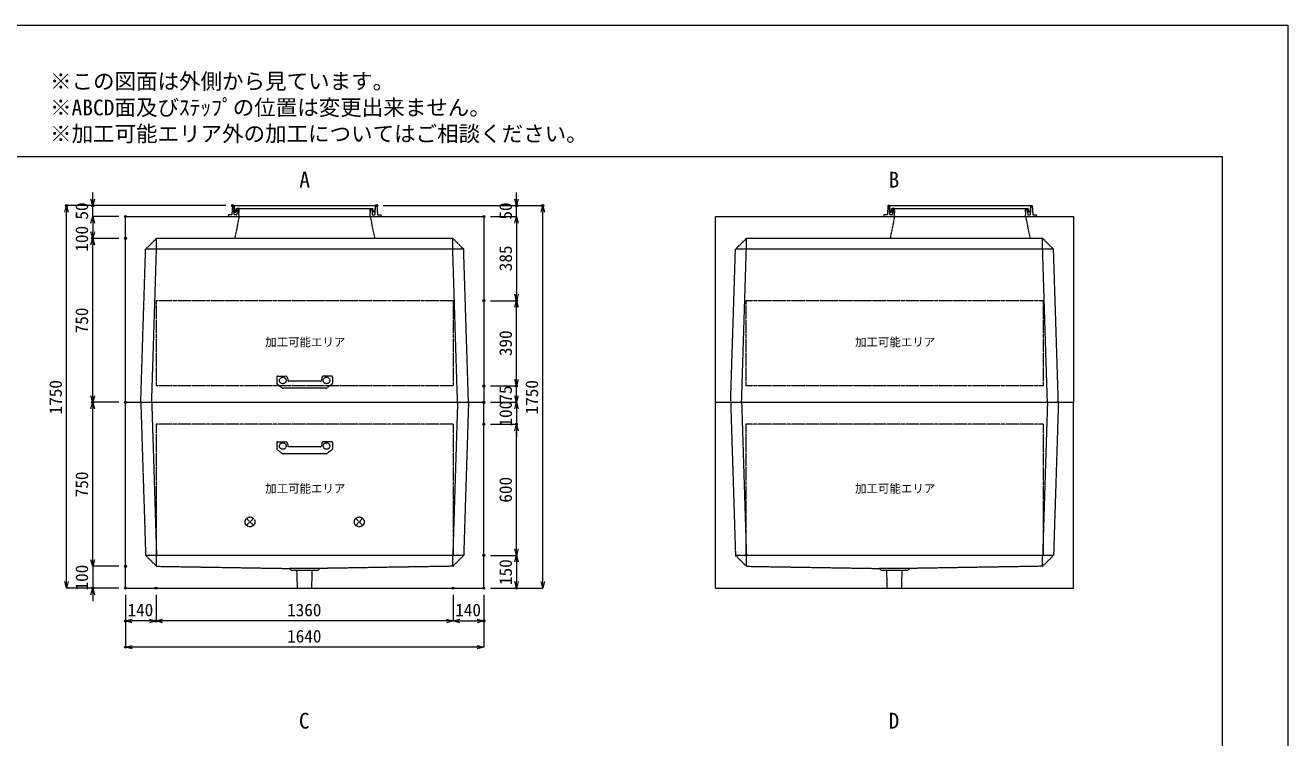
# Model space of a CAD drawing. Units: millimetres, scale not verified. Extents: x -4455 to 4455, y -3150 to 3150.
# Drawn here: x -1324 to 4455, y -109 to 3150 of the extents above; entities that cross this region are included whole.
import ezdxf
from ezdxf.enums import TextEntityAlignment as Align

# ---------------------------------------------------------------- set-up
doc = ezdxf.new("R2010")
doc.units = ezdxf.units.MM
doc.header["$LTSCALE"] = 20
doc.header["$PDMODE"] = 32
doc.header["$PDSIZE"] = 10
doc.linetypes.add('LONG_DASHED1', pattern=[7, 6, -1])
doc.linetypes.add('LONG_DOUBLE_CHAIN', pattern=[21.8, 18, -1, 0.6, -0.6, 0.6, -1])
for name, color, linetype, lineweight in [('0-0_D-TTL', 7, 'Continuous', 9), ('0-1_Defpoints', 7, 'Continuous', 9), ('0-3_D-TTL-TXT', 7, 'Continuous', 9), ('0-4_D-STR-TXT', 7, 'Continuous', 9), ('0-5_D-STR-DIM', 3, 'Continuous', 9), ('0-6_0', 7, 'Continuous', 9), ('0-7_D-STR', 7, 'LONG_DASHED1', 9), ('0-9_D-STR-STR5', 1, 'LONG_DOUBLE_CHAIN', 9), ('0-A_D-STR-STR3', 2, 'LONG_DASHED1', 9), ('0-B_D-STR-STR4', 134, 'Continuous', 9)]:
    doc.layers.add(name, color=color, linetype=linetype, lineweight=lineweight)
doc.styles.add('ＭＳ ゴシック', font='')
doc.styles.get('ＭＳ ゴシック').set_extended_font_data('MS Gothic')

# ---------------------------------------------------------------- blocks, each defined once
blk = doc.blocks.new('A$C4DE05FD1')
at = {"layer": '0-0_D-TTL', "color": 134}
for p, q in [((4000, 76000), (114800, 76000)), ((114800, 76000), (114800, 4000))]:
    blk.add_line(p, q, dxfattribs=at)
at = {"layer": '0-1_Defpoints', "color": 134}
for p, q in [((0, 84000), (118800, 84000)), ((118800, 84000), (118800, 0))]:
    blk.add_line(p, q, dxfattribs=at)
at = {"layer": '0-3_D-TTL-TXT', "style": 'ＭＳ ゴシック'}
for s, p in [('※この図面は外側から見ています。', (43260.9, 79815.7)), ('※ABCD面及びｽﾃｯﾌﾟの位置は変更出来ません。', (43260.9, 78215.7)), ('※加工可能エリア外の加工についてはご相談ください。', (43260.9, 76615.7))]:
    blk.add_text(s, height=962.2, dxfattribs=at).set_placement(p, align=Align.BOTTOM_LEFT)
blk = doc.blocks.new('_Open30')
at = {"layer": '0-6_0'}
blk.add_line((0, 0), (-20, 0), dxfattribs=at)
blk.add_lwpolyline([(-20, 5.36), (0, 0), (-20, -5.36)], dxfattribs=at)
blk = doc.blocks.new('A$C31CA379A')
at = {"layer": '0-4_D-STR-TXT', "style": 'ＭＳ ゴシック'}
for s, p in [('A', (-325.9, -2190.5)), ('B', (35638.6, -2190.5)), ('C', (-351.4, -35190.5)), ('D', (35638.6, -35190.5))]:
    blk.add_text(s, height=962.2, dxfattribs=at).set_placement(p, align=Align.BOTTOM_LEFT)
blk = doc.blocks.new('A$C4A954EF9')
at = {"layer": '0-7_D-STR', "linetype": 'Continuous'}
for p, q in [((-16400, 17000), (16400, 17000)), ((-16400, 0), (-16400, 17000)), ((16400, 17000), (16400, 0)), ((-16400, 0), (16400, 0))]:
    blk.add_line(p, q, dxfattribs=at)
at = {"layer": '0-7_D-STR'}
for p, q in [((-6000, 17000), (-6400, 15000)), ((6000, 17000), (6400, 15000)), ((14560, 14000), (-14560, 14000)), ((-14000, 0), (-13560, 14000)), ((13560, 15000), (-13560, 15000)), ((-13560, 14000), (-13560, 15000)), ((14560, 14000), (13560, 15000)), ((13560, 14000), (13560, 15000)), ((14000, 0), (13560, 14000)), ((15000, 0), (14560, 14000))]:
    blk.add_line(p, q, dxfattribs=at)
blk.add_lwpolyline([(-15000, 0), (-14560, 14000), (-13560, 15000)], dxfattribs=at)
at = {"layer": '0-9_D-STR-STR5'}
for p, q in [((-13600, 9300), (-13600, 1500)), ((13600, 9300), (-13600, 9300))]:
    blk.add_line(p, q, dxfattribs=at)
blk.add_lwpolyline([(13600, 9300), (13600, 1500), (-13600, 1500)], dxfattribs=at)
blk = doc.blocks.new('A$C354F6B2F')
at = {"layer": '0-7_D-STR', "linetype": 'Continuous'}
for p, q in [((-16400, 17000), (16400, 17000)), ((-16400, 0), (-16400, 17000)), ((16400, 17000), (16400, 0)), ((-16400, 0), (16400, 0))]:
    blk.add_line(p, q, dxfattribs=at)
at = {"layer": '0-7_D-STR'}
for p, q in [((0, 17000), (-400, 15000)), ((12000, 17000), (12400, 15000)), ((14560, 14000), (-14560, 14000)), ((-14000, 0), (-13560, 14000)), ((13560, 15000), (-13560, 15000)), ((-13560, 14000), (-13560, 15000)), ((14560, 14000), (13560, 15000)), ((15000, 0), (14560, 14000))]:
    blk.add_line(p, q, dxfattribs=at)
for points in [[(-15000, 0), (-14560, 14000), (-13560, 15000)], [(14000, 0), (13560, 14000), (13560, 15000)]]:
    blk.add_lwpolyline(points, dxfattribs=at)
at = {"layer": '0-9_D-STR-STR5'}
for p, q in [((-13600, 9300), (-13600, 1500)), ((13600, 9300), (-13600, 9300))]:
    blk.add_line(p, q, dxfattribs=at)
blk.add_lwpolyline([(13600, 9300), (13600, 1500), (-13600, 1500)], dxfattribs=at)
blk = doc.blocks.new('A$C27844A11')
at = {"layer": '0-A_D-STR-STR3'}
for p, q in [((-2560, 1000), (-2560, 453.5)), ((-2515.5, 370.3), (-2060.4, 33.6)), ((-2460, 1100), (-1758.4, 1100)), ((1949.4, 0), (-1949.4, 0)), ((-1559.2, 917.4), (-1542, 721.3)), ((1442.4, 630), (-1442.4, 630)), ((1559.2, 917.4), (1542, 721.3)), ((2460, 1100), (1758.4, 1100)), ((2515.5, 370.3), (2060.4, 33.6)), ((2560, 1000), (2560, 453.5))]:
    blk.add_line(p, q, dxfattribs=at)
for centre in [(-2000, 700), (2000, 700)]:
    blk.add_circle(centre, 300, dxfattribs=at)
for centre, radius, start, end in [((-2460, 1000), 100, 90, 180), ((-2460, 453.5), 100, 180, 236.30993), ((-1949.4, 200), 200, 236.30993, 270), ((-1758.4, 900), 200, 5, 90), ((-1442.4, 730), 100, 185, 270), ((1442.4, 730), 100, 270, 355), ((1758.4, 900), 200, 90, 175), ((1949.4, 200), 200, 270, 303.69007), ((2460, 1000), 100, 0, 90), ((2460, 453.5), 100, 303.69007, 0)]:
    blk.add_arc(centre, radius, start, end, dxfattribs=at)
blk = doc.blocks.new('A$C22C41F4A')
at = {"layer": '0-7_D-STR', "linetype": 'Continuous'}
for p, q in [((-16400, -17000), (-16400, 0)), ((-16400, 0), (16400, 0)), ((16400, -17000), (16400, 0)), ((-16400, -17000), (16400, -17000))]:
    blk.add_line(p, q, dxfattribs=at)
at = {"layer": '0-7_D-STR'}
for p, q in [((-15000, 0), (-14560, -14000)), ((-14000, 0), (-13560, -14000)), ((14000, 0), (13560, -14000)), ((15000, 0), (14560, -14000)), ((-13560, -15000), (-14560, -14000)), ((14560, -14000), (-14560, -14000)), ((-13560, -15000), (-13560, -14000)), ((-13560, -15000), (-1400, -15200)), ((13560, -15000), (1400, -15200)), ((13560, -15000), (14560, -14000)), ((13560, -15000), (13560, -14000)), ((1400, -15200), (-1400, -15200)), ((-1200, -15380), (-1400, -15200)), ((1200, -15380), (-1200, -15380)), ((-653.3, -17000), (-705, -15380)), ((653.3, -17000), (705, -15380)), ((1200, -15380), (1400, -15200))]:
    blk.add_line(p, q, dxfattribs=at)
at = {"layer": '0-9_D-STR-STR5'}
for p, q in [((13600, -2000), (13600, -14000)), ((13600, -14000), (-13600, -14000))]:
    blk.add_line(p, q, dxfattribs=at)
blk.add_lwpolyline([(13600, -2000), (-13600, -2000), (-13600, -14000)], dxfattribs=at)
blk = doc.blocks.new('A$C284D0AE2')
at = {"layer": '0-B_D-STR-STR4'}
for p, q in [((-6980, 160), (-7000, 0)), ((-7000, 0), (7000, 0)), ((-6695.5, 160), (-6980, 160)), ((-6600, 1000), (-6655.6, 197.2)), ((-6500, 1000), (-6600, 1000)), ((-6442.7, 197.2), (-6500, 1000)), ((-6450, 1000), (-6450, 740)), ((-6450, 740), (-6438.3, 740)), ((-6418.4, 721.8), (-6390, 400)), ((-6235.7, 160), (-6402.8, 160)), ((-6390, 400), (-6290, 400)), ((-6290, 400), (-6230, 740)), ((-6230, 740), (6230, 740)), ((-6180, 740), (-6212.4, 401.3)), ((-6212.4, 401.3), (-6172.2, 401.3)), ((-6140, 680), (-6195.9, 195.4)), ((-6000, 740), (-6180, 740)), ((-6040, 680), (-6140, 680)), ((-6000, 0), (-6040, 680)), ((-6023.6, 401.3), (-5983.5, 401.3)), ((-5983.5, 401.3), (-6000, 740)), ((6000, 740), (6180, 740)), ((6212.4, 401.3), (6172.2, 401.3)), ((6180, 740), (6212.4, 401.3)), ((6235.7, 160), (6402.8, 160)), ((6695.5, 160), (6980, 160)), ((6980, 160), (7000, 0))]:
    blk.add_line(p, q, dxfattribs=at)
for points in [[(-6450, 1000), (6450, 1000), (6450, 740), (6438.3, 740)], [(6023.6, 401.3), (5983.5, 401.3), (6000, 740)], [(6000, 0), (6040, 680), (6140, 680), (6195.9, 195.4)], [(6418.4, 721.8), (6390, 400), (6290, 400), (6230, 740)], [(6442.7, 197.2), (6500, 1000), (6600, 1000), (6655.6, 197.2)]]:
    blk.add_lwpolyline(points, dxfattribs=at)
for centre, radius, start, end in [((-6695.5, 200), 40, 270, 356.0372), ((-6402.8, 200), 40, 184.08562, 270), ((-6438.3, 720), 20, 5.04245, 90), ((-6235.7, 200), 40, 270, 353.41806), ((6235.7, 200), 40, 186.58194, 270), ((6402.8, 200), 40, 270, 355.91438), ((6438.3, 720), 20, 90, 174.95755), ((6695.5, 200), 40, 183.9628, 270)]:
    blk.add_arc(centre, radius, start, end, dxfattribs=at)
blk = doc.blocks.new('A$C1C640AAB')
at = {"layer": '0-9_D-STR-STR5'}
for p, q in [((-318.2, -318.2), (318.2, 318.2)), ((-318.2, 318.2), (318.2, -318.2))]:
    blk.add_line(p, q, dxfattribs=at)
blk.add_circle((0, 0), 450, dxfattribs=at)
blk = doc.blocks.new('A$C15963737')
at = {"layer": '0-7_D-STR'}
blk.add_blockref('A$C22C41F4A', (0, 0), dxfattribs=at)
at = {"layer": '0-9_D-STR-STR5'}
for p in [(-5000, -10940), (5000, -10940)]:
    blk.add_blockref('A$C1C640AAB', p, dxfattribs=at)

msp = doc.modelspace()

# ---------------------------------------------------------------- linework, layer by layer
at = {"layer": '0-1_Defpoints'}
for p in [(-1135, 2325), (-1015, 2325), (-375, 2325), (285, 2325), (925, 2325), (1045, 2325), (-865, 2275), (775, 2275), (-1015, 2175), (-865, 2175), (775, 1890), (925, 1890), (775, 1500), (925, 1500), (-1015, 1425), (-865, 1425), (-865, 1425), (775, 1425), (775, 1325), (925, 1325), (775, 725), (-865, 675), (-1015, 575), (-865, 575), (-865, 575), (-725, 575), (635, 575), (775, 575), (775, 575), (925, 575), (-865, 425), (-725, 425), (775, 425), (-865, 305)]:
    msp.add_point(p, dxfattribs=at)
at = {"layer": '0-5_D-STR-DIM'}
for p, q in [((-1015, 2355), (-1015, 2385)), ((925, 2355), (925, 2385)), ((-405, 2325), (-1135, 2325)), ((-405, 2325), (-1015, 2325)), ((-1015, 2275), (-1015, 2325)), ((315, 2325), (925, 2325)), ((315, 2325), (1045, 2325)), ((925, 2275), (925, 2325)), ((-1135, 605), (-1135, 2295)), ((-895, 2275), (-1015, 2275)), ((-895, 2275), (-1015, 2275)), ((805, 2275), (925, 2275)), ((805, 2275), (925, 2275)), ((1045, 605), (1045, 2295)), ((-1015, 2245), (-1015, 2205)), ((-1015, 2245), (-1015, 2215)), ((925, 2245), (925, 1920)), ((925, 2245), (925, 2215)), ((-895, 2175), (-1015, 2175)), ((-895, 2175), (-1015, 2175)), ((-1015, 1455), (-1015, 2145)), ((805, 1890), (925, 1890)), ((805, 1890), (925, 1890)), ((925, 1530), (925, 1860)), ((925, 1530), (925, 1560)), ((805, 1500), (925, 1500)), ((805, 1500), (925, 1500)), ((925, 1425), (925, 1500)), ((925, 1455), (925, 1485)), ((-895, 1425), (-1015, 1425)), ((-895, 1425), (-1015, 1425)), ((-1015, 705), (-1015, 1395)), ((805, 1425), (925, 1425)), ((805, 1425), (925, 1425)), ((925, 1425), (925, 1325)), ((925, 1395), (925, 1365)), ((805, 1325), (925, 1325)), ((805, 1325), (925, 1325)), ((925, 1295), (925, 1265)), ((925, 755), (925, 1295)), ((-1015, 705), (-1015, 735)), ((805, 725), (925, 725)), ((805, 725), (925, 725)), ((925, 695), (925, 605)), ((-895, 675), (-1015, 675)), ((-895, 675), (-1015, 675)), ((-1015, 675), (-1015, 575)), ((-895, 575), (-1135, 575)), ((-895, 575), (-1015, 575)), ((-1015, 545), (-1015, 515)), ((-865, 545), (-865, 305)), ((-865, 545), (-865, 425)), ((-725, 545), (-725, 425)), ((-725, 545), (-725, 425)), ((635, 545), (635, 425)), ((635, 545), (635, 425)), ((775, 545), (775, 425)), ((775, 545), (775, 305)), ((805, 575), (925, 575)), ((805, 575), (1045, 575)), ((-755, 425), (-835, 425)), ((605, 425), (-695, 425)), ((665, 425), (745, 425)), ((745, 305), (-835, 305))]:
    msp.add_line(p, q, dxfattribs=at)

# ---------------------------------------------------------------- block references
at = {"layer": '0-0_D-TTL', "xscale": 0.075, "yscale": 0.075}
msp.add_blockref('A$C4DE05FD1', (-4455, -3150), dxfattribs=at)
at = {"layer": '0-4_D-STR-TXT', "xscale": 0.075, "yscale": 0.075}
msp.add_blockref('A$C31CA379A', (-45, 2550), dxfattribs=at)
at = {"layer": '0-5_D-STR-DIM', "xscale": 1.5, "yscale": 1.5}
for p, rotation in [((-1135, 2325), 90), ((-1015, 2325), 270), ((925, 2325), 270), ((1045, 2325), 90), ((-1015, 2275), 90), ((-1015, 2275), 90), ((925, 2275), 90), ((925, 2275), 90), ((-1015, 2175), 270), ((-1015, 2175), 90), ((925, 1890), 270), ((925, 1890), 90), ((925, 1500), 270), ((925, 1500), 270), ((-1015, 1425), 270), ((925, 1425), 270), ((-1015, 1425), 90), ((925, 1425), 90), ((925, 1325), 90), ((925, 1325), 90), ((925, 725), 270), ((-1015, 675), 270), ((-1015, 675), 270), ((925, 725), 90), ((-1135, 575), 270), ((925, 575), 270), ((1045, 575), 270), ((-1015, 575), 90), ((-865, 425), 180), ((-725, 425), 180), ((635, 425), 180), ((-865, 305), 180)]:
    msp.add_blockref('_Open30', p, dxfattribs=dict(at, rotation=rotation))
for p in [(-725, 425), (635, 425), (775, 425), (775, 305)]:
    msp.add_blockref('_Open30', p, dxfattribs=at)
at = {"layer": '0-7_D-STR', "xscale": 0.05, "yscale": 0.05}
for name, p in [('A$C4A954EF9', (-45, 1425)), ('A$C354F6B2F', (2655, 1425)), ('A$C15963737', (-45, 1425)), ('A$C22C41F4A', (2655, 1425))]:
    msp.add_blockref(name, p, dxfattribs=at)
at = {"layer": '0-A_D-STR-STR3', "xscale": 0.05, "yscale": 0.05}
for p in [(-45, 1490), (-45, 1190)]:
    msp.add_blockref('A$C27844A11', p, dxfattribs=at)
at = {"layer": '0-B_D-STR-STR4', "xscale": 0.05, "yscale": 0.05}
for p in [(-45, 2275), (2955, 2275)]:
    msp.add_blockref('A$C284D0AE2', p, dxfattribs=at)

# ---------------------------------------------------------------- texts
at = {"layer": '0-5_D-STR-DIM', "style": 'ＭＳ ゴシック'}
for s, p in [('50', (-1018.9, 2260.85)), ('50', (921.1, 2260.85)), ('100', (-1018.9, 2114.22)), ('385', (921.1, 2024.63)), ('750', (-1018.9, 1740.6)), ('390', (921.1, 1636.35)), ('1750', (-1138.9, 1369.72)), ('1750', (1041.1, 1369.72)), ('75', (921.1, 1423.38)), ('100', (921.1, 1314.22)), ('750', (-1018.9, 990.6)), ('600', (921.1, 965.9)), ('150', (921.1, 589.22)), ('100', (-1018.9, 564.22))]:
    msp.add_text(s, height=57.77, rotation=90, dxfattribs=at).set_placement(p, align=Align.BOTTOM_LEFT)
for s, p in [('140', (-855.78, 428.9)), ('1360', (-125.28, 428.9)), ('140', (644.22, 428.9)), ('1640', (-125.28, 308.9))]:
    msp.add_text(s, height=57.77, dxfattribs=at).set_placement(p, align=Align.BOTTOM_LEFT)
at = {"layer": '0-9_D-STR-STR5', "style": 'ＭＳ ゴシック'}
for p in [(-225.48, 1669.65), (2474.52, 1669.65), (-225.48, 999.65), (2474.52, 999.65)]:
    msp.add_text('加工可能エリア', height=38.42, dxfattribs=at).set_placement(p, align=Align.BOTTOM_LEFT)

doc.saveas('drawing.dxf')
